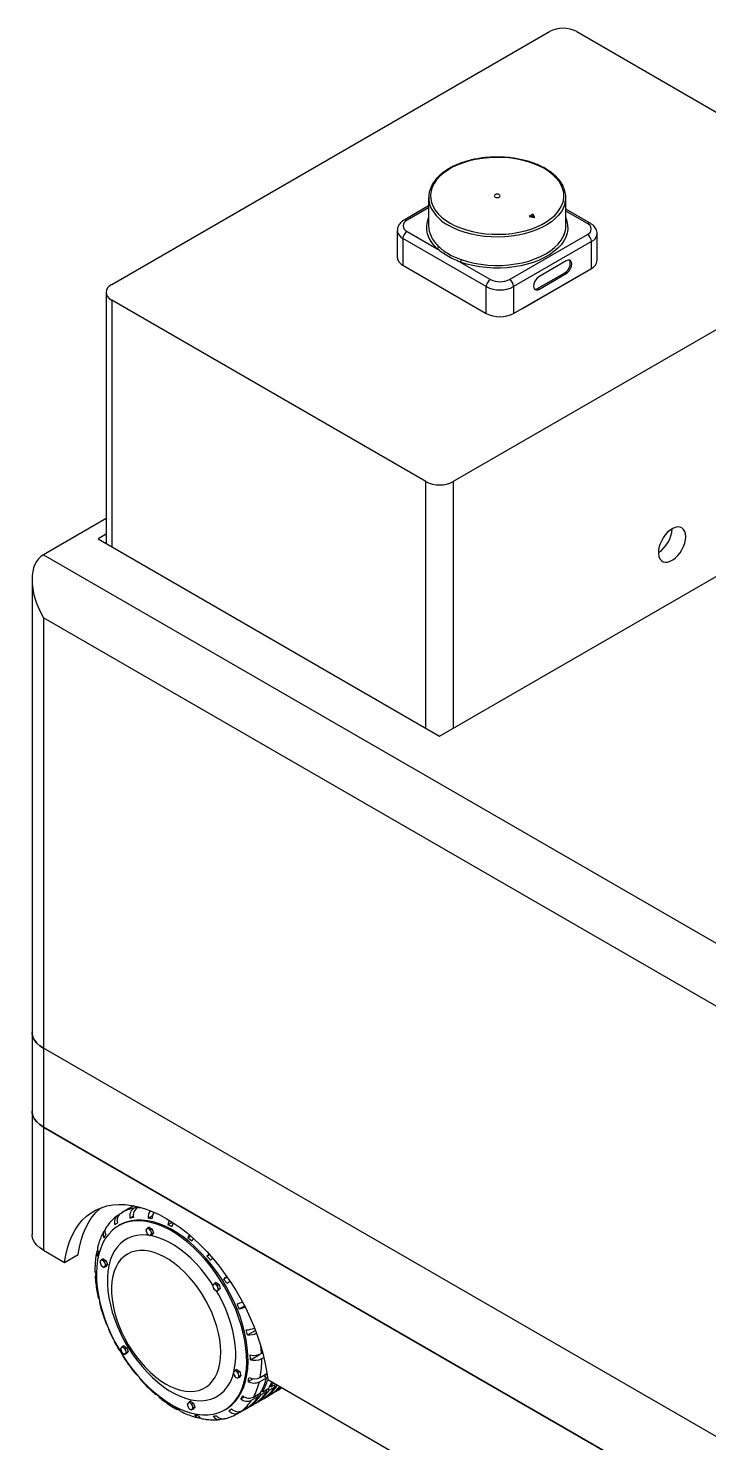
# Model space of a CAD drawing. Header units: millimetres. Extents: x 0 to 4412, y -498 to 1086.
# Drawn here: x 652.6 to 723.1, y 90.5 to 236.9 of the extents above; entities that cross this region are included whole.
import ezdxf

# ---------------------------------------------------------------- set-up
doc = ezdxf.new("R2010")
doc.units = ezdxf.units.MM
doc.header["$LTSCALE"] = 1.8

msp = doc.modelspace()

# ---------------------------------------------------------------- linework, layer by layer
at = {"color": 7, "linetype": 'Continuous', "lineweight": 30}
for p, q in [((661.2539, 210.3935), (706.5653, 236.5513)), ((709.3938, 236.5513), (741.9207, 217.7739)), ((694.063, 218.5157), (691.5293, 217.053)), ((694.063, 218.3129), (691.8292, 217.0233)), ((694.063, 219.3914), (694.063, 216.4518)), ((708.263, 216.4518), (708.263, 219.3914)), ((710.7968, 216.7264), (708.263, 218.1892)), ((704.8929, 217.6464), (704.4687, 217.4015)), ((704.4687, 217.4015), (705.0482, 217.3118)), ((704.8929, 217.4831), (704.6918, 217.367)), ((705.0482, 217.3118), (704.8929, 217.6464)), ((704.8929, 217.4831), (704.8929, 217.6464)), ((704.9666, 217.3245), (704.8929, 217.4831)), ((710.4968, 216.6967), (708.263, 217.9863)), ((690.8192, 215.9619), (690.8192, 213.1857)), ((691.8292, 215.8803), (694.9426, 214.083)), ((741.9207, 216.1411), (696.6093, 189.9833)), ((702.4358, 210.9002), (710.4968, 215.5538)), ((711.5069, 212.8591), (711.5069, 215.6353)), ((700.0317, 210.1654), (691.405, 215.1455)), ((691.405, 215.1455), (691.405, 212.3692)), ((710.9211, 214.8189), (702.8601, 210.1654)), ((710.9211, 212.0427), (710.9211, 214.8189)), ((691.405, 212.3692), (700.0317, 207.3892)), ((697.3426, 212.6975), (700.4559, 210.9002)), ((708.3048, 212.8186), (705.4764, 211.1858)), ((702.8601, 207.3892), (710.9211, 212.0427)), ((703.7086, 207.879), (710.9211, 212.0427)), ((705.335, 209.961), (708.1634, 211.5938)), ((705.4764, 209.8794), (708.3048, 211.5122)), ((708.1634, 211.5938), (708.3048, 211.5122)), ((660.6681, 209.5771), (660.6681, 183.5738)), ((700.0317, 207.3892), (700.0317, 210.1654)), ((702.8601, 210.1654), (702.8601, 207.3892)), ((705.335, 209.961), (705.4764, 209.8794)), ((693.7808, 189.9833), (661.2539, 208.7607)), ((661.2539, 208.7607), (661.2539, 183.2357)), ((693.7808, 164.4583), (693.7808, 189.9833)), ((696.6093, 189.9833), (696.6093, 164.4583)), ((660.6681, 186.1631), (654.1829, 182.4192)), ((660.6681, 184.5303), (659.8397, 184.0521)), ((695.1951, 163.6419), (732.9678, 185.4476)), ((659.8397, 184.0521), (695.1951, 163.6419)), ((654.1829, 182.4192), (772.9768, 113.841)), ((653.0113, 179.8298), (653.0113, 132.9861)), ((654.1829, 175.8875), (654.1829, 131.3533)), ((770.1484, 108.942), (654.1829, 175.8875)), ((653.0113, 132.9861), (653.0113, 124.8207)), ((775.8052, 61.1422), (654.1829, 131.3533)), ((775.8052, 61.1422), (654.1829, 131.3533)), ((654.1829, 131.3533), (654.1829, 123.1879)), ((653.0113, 124.8207), (653.0113, 112.0827)), ((654.1829, 123.1879), (775.8052, 52.9768)), ((654.1829, 123.1879), (654.1829, 110.4499)), ((775.8052, 52.9768), (654.1829, 123.1879)), ((662.1895, 114.2554), (662.292, 114.3171)), ((663.039, 114.7483), (662.3036, 114.3238)), ((663.5385, 115.0367), (663.2653, 114.879)), ((663.5465, 114.7913), (663.8549, 114.9693)), ((663.9208, 114.8516), (664.0445, 114.923)), ((661.8899, 114.0495), (662.0364, 114.1341)), ((662.0965, 113.0496), (661.9551, 112.9679)), ((663.1494, 113.7684), (663.4905, 113.9653)), ((664.9842, 112.7456), (664.8798, 112.6406)), ((665.1493, 112.8409), (664.9842, 112.7456)), ((665.0146, 113.77), (665.4672, 114.0313)), ((665.1493, 112.8409), (665.4601, 112.6308)), ((667.0579, 113.0746), (667.5221, 113.3425)), ((664.8798, 112.6406), (664.8058, 112.5531)), ((664.8058, 112.5531), (664.8568, 112.3431)), ((664.8568, 112.3431), (664.9382, 112.1506)), ((665.4141, 112.0358), (665.249, 111.9405)), ((665.249, 111.9405), (665.323, 112.0279)), ((665.4601, 112.6308), (665.295, 112.5355)), ((665.346, 112.3254), (665.295, 112.5355)), ((665.323, 112.0279), (665.4274, 112.1329)), ((665.4274, 112.1329), (665.346, 112.3254)), ((665.5925, 112.2283), (665.4141, 112.0358)), ((665.5925, 112.2283), (665.4274, 112.1329)), ((665.4601, 112.6308), (665.5925, 112.2283)), ((669.1401, 111.7295), (669.4366, 111.9007)), ((654.1829, 110.4499), (656.3777, 109.1828)), ((656.3777, 109.1828), (657.7919, 109.9992)), ((671.1193, 109.8265), (671.385, 109.9798)), ((660.0374, 109.2765), (660.0884, 109.0664)), ((660.0884, 109.0664), (660.1698, 108.8739)), ((660.1698, 108.8739), (660.3099, 108.7601)), ((660.3809, 109.5643), (660.2158, 109.469)), ((660.356, 109.3551), (660.2158, 109.469)), ((660.3099, 108.7601), (660.4805, 108.6639)), ((660.5266, 109.2589), (660.356, 109.3551)), ((660.3809, 109.5643), (660.6917, 109.3542)), ((660.6456, 108.7592), (660.4805, 108.6639)), ((660.6917, 109.3542), (660.5266, 109.2589)), ((660.5775, 109.0488), (660.5266, 109.2589)), ((660.6589, 108.8563), (660.5775, 109.0488)), ((660.824, 108.9516), (660.6456, 108.7592)), ((660.824, 108.9516), (660.6589, 108.8563)), ((660.6917, 109.3542), (660.824, 108.9516)), ((671.7858, 106.8998), (671.7118, 106.8123)), ((671.8902, 107.0048), (671.7858, 106.8998)), ((672.0553, 107.1001), (671.8902, 107.0048)), ((672.0304, 106.891), (671.8902, 107.0048)), ((672.201, 106.7947), (672.0304, 106.891)), ((672.0553, 107.1001), (672.3661, 106.89)), ((672.3661, 106.89), (672.201, 106.7947)), ((672.3661, 106.89), (672.4985, 106.4875)), ((672.8607, 107.4952), (673.196, 107.6887)), ((671.8442, 106.4098), (671.9844, 106.296)), ((671.9844, 106.296), (672.155, 106.1997)), ((672.3201, 106.295), (672.155, 106.1997)), ((672.155, 106.1997), (672.229, 106.2872)), ((672.229, 106.2872), (672.3334, 106.3922)), ((672.4985, 106.4875), (672.3201, 106.295)), ((672.4985, 106.4875), (672.3334, 106.3922)), ((674.4708, 104.3573), (675.0117, 104.6696)), ((675.3057, 101.668), (676.135, 102.1468)), ((662.2489, 100.3466), (662.175, 100.2591)), ((662.3534, 100.4516), (662.2489, 100.3466)), ((662.3073, 99.8566), (662.4475, 99.7428)), ((662.5185, 100.5469), (662.3534, 100.4516)), ((662.4935, 100.3378), (662.3534, 100.4516)), ((662.4475, 99.7428), (662.6181, 99.6465)), ((662.6641, 100.2415), (662.4935, 100.3378)), ((662.5185, 100.5469), (662.8292, 100.3368)), ((662.7832, 99.7418), (662.6181, 99.6465)), ((662.6181, 99.6465), (662.6921, 99.7339)), ((662.8292, 100.3368), (662.6641, 100.2415)), ((662.6921, 99.7339), (662.7965, 99.839)), ((662.9616, 99.9343), (662.7832, 99.7418)), ((662.9616, 99.9343), (662.7965, 99.839)), ((662.8292, 100.3368), (662.9616, 99.9343)), ((675.6175, 99.1064), (676.5642, 99.6529)), ((676.7668, 99.7451), (676.884, 99.8128)), ((674.1929, 98.0828), (674.0278, 97.9874)), ((674.1929, 98.0828), (674.5037, 97.8727)), ((676.7869, 99.221), (677.0006, 99.3444)), ((673.8494, 97.795), (673.9004, 97.5849)), ((673.9004, 97.5849), (673.9818, 97.3924)), ((673.9818, 97.3924), (674.1219, 97.2786)), ((674.168, 97.8736), (674.0278, 97.9874)), ((674.1219, 97.2786), (674.2925, 97.1824)), ((674.3386, 97.7774), (674.168, 97.8736)), ((674.4576, 97.2777), (674.2925, 97.1824)), ((674.5037, 97.8727), (674.3386, 97.7774)), ((674.3895, 97.5673), (674.3386, 97.7774)), ((674.4709, 97.3748), (674.3895, 97.5673)), ((674.636, 97.4701), (674.4576, 97.2777)), ((674.636, 97.4701), (674.4709, 97.3748)), ((674.5037, 97.8727), (674.636, 97.4701)), ((675.3848, 96.847), (675.9012, 97.1452)), ((676.5398, 96.8217), (677.2752, 97.2462)), ((676.6352, 97.2676), (677.3227, 97.6645)), ((677.0039, 97.4804), (677.2752, 97.2462)), ((677.3441, 97.5127), (677.2301, 97.6111)), ((677.4015, 97.0461), (751.0296, 54.5415)), ((674.6236, 95.0439), (674.9944, 95.258)), ((675.7314, 94.9069), (676.4668, 95.3314)), ((675.9359, 95.2443), (676.6713, 95.6688)), ((676.3444, 95.4801), (676.4668, 95.3314)), ((676.5266, 94.8579), (677.1488, 95.2171)), ((676.6931, 95.462), (676.5707, 95.6107)), ((676.6931, 95.462), (677.3153, 95.8213)), ((676.7985, 95.9121), (676.8975, 95.7994)), ((676.8975, 95.7994), (677.5198, 96.1587)), ((676.9614, 95.0735), (677.5836, 95.4327)), ((677.0755, 95.1419), (677.061, 95.1664)), ((677.0755, 95.1419), (677.6978, 95.5011)), ((677.1929, 95.97), (677.3153, 95.8213)), ((677.3533, 95.3822), (677.3751, 95.3478)), ((677.3751, 95.3478), (677.9973, 95.707)), ((677.5416, 95.9519), (677.4192, 96.1006)), ((677.5416, 95.9519), (678.1639, 96.3111)), ((677.5836, 95.4327), (677.6978, 95.5011)), ((677.647, 96.402), (677.7461, 96.2893)), ((677.6832, 95.5257), (677.6978, 95.5011)), ((677.7461, 96.2893), (678.2292, 96.5682)), ((677.8099, 95.5633), (678.5453, 95.9879)), ((677.924, 95.6318), (677.9095, 95.6563)), ((677.924, 95.6318), (678.6594, 96.0563)), ((678.0415, 96.4598), (678.1639, 96.3111)), ((678.2018, 95.8721), (678.2236, 95.8376)), ((678.2236, 95.8376), (678.8592, 96.2045)), ((678.3901, 96.4417), (678.3375, 96.5057)), ((678.3901, 96.4417), (678.4192, 96.4585)), ((678.5449, 95.9876), (678.6594, 96.0563)), ((669.1549, 94.6058), (669.081, 94.5184)), ((669.081, 94.5184), (669.1319, 94.3083)), ((669.1319, 94.3083), (669.2133, 94.1158)), ((669.2594, 94.7108), (669.1549, 94.6058)), ((669.4245, 94.8061), (669.2594, 94.7108)), ((669.4245, 94.8061), (669.7352, 94.5961)), ((669.6892, 94.0011), (669.5241, 93.9057)), ((669.5241, 93.9057), (669.5981, 93.9932)), ((669.7352, 94.5961), (669.5701, 94.5007)), ((669.6211, 94.2907), (669.5701, 94.5007)), ((669.5981, 93.9932), (669.7025, 94.0982)), ((669.7025, 94.0982), (669.6211, 94.2907)), ((669.8676, 94.1935), (669.6892, 94.0011)), ((669.8676, 94.1935), (669.7025, 94.0982)), ((669.7352, 94.5961), (669.8676, 94.1935)), ((672.9542, 93.9148), (673.0956, 93.9965)), ((673.3856, 93.8199), (673.6884, 93.9947)), ((674.3027, 93.5386), (675.0381, 93.9632)), ((674.4168, 93.6071), (675.1522, 94.0316)), ((674.7164, 93.8129), (675.4517, 94.2375)), ((675.0381, 93.9632), (675.1522, 94.0316)), ((675.1377, 94.0561), (675.1522, 94.0316)), ((675.2643, 94.0938), (675.8866, 94.453)), ((675.3784, 94.1622), (675.3639, 94.1868)), ((675.3784, 94.1622), (676.0007, 94.5214)), ((675.6562, 94.4025), (675.678, 94.3681)), ((675.678, 94.3681), (676.3003, 94.7273)), ((675.8866, 94.453), (676.0007, 94.5214)), ((675.9862, 94.546), (676.0007, 94.5214)), ((676.1129, 94.5836), (676.7351, 94.9429)), ((676.227, 94.6521), (676.2125, 94.6766)), ((676.227, 94.6521), (676.8492, 95.0113)), ((676.5047, 94.8924), (676.5266, 94.8579)), ((676.7351, 94.9429), (676.8492, 95.0113)), ((676.8347, 95.0358), (676.8492, 95.0113)), ((674.4168, 93.6071), (674.3141, 93.5453))]:
    msp.add_line(p, q, dxfattribs=at)
at = {"color": 7, "linetype": 'Continuous', "lineweight": 30, "flags": 128}
for points in [[(696.284, 216.7381), (696.8026, 216.4676), (697.366, 216.2288), (697.9684, 216.0241), (698.6035, 215.8556), (699.2649, 215.7251), (699.9457, 215.6339), (700.6391, 215.5829), (701.3378, 215.5727), (702.0348, 215.6033), (702.7228, 215.6745), (703.3948, 215.7855), (704.0439, 215.9352), (704.6634, 216.122), (705.247, 216.3441), (705.7887, 216.599), (706.2829, 216.8844), (706.7246, 217.1971), (707.1093, 217.534), (707.4329, 217.8916), (707.6922, 218.2664), (707.8844, 218.6543), (708.0078, 219.0515), (708.0608, 219.4538), (708.0431, 219.8572), (707.9548, 220.2574), (707.7968, 220.6505), (707.5707, 221.0323), (707.2789, 221.3989), (706.9243, 221.7467), (706.5106, 222.0719), (706.0421, 222.3713), (705.5234, 222.6418), (704.9601, 222.8806), (704.3577, 223.0853), (703.7226, 223.2538), (703.0612, 223.3843), (702.3803, 223.4755), (701.687, 223.5265), (700.9882, 223.5367), (700.2913, 223.5061), (699.6033, 223.4349), (698.9313, 223.3239), (698.2822, 223.1742), (697.6627, 222.9874), (697.0791, 222.7653), (696.5374, 222.5104), (696.0431, 222.225), (695.6014, 221.9123), (695.2168, 221.5754), (694.8932, 221.2178), (694.6339, 220.843), (694.4416, 220.4551), (694.3183, 220.0579), (694.2653, 219.6556), (694.283, 219.2522), (694.3713, 218.852), (694.5293, 218.4589), (694.7553, 218.0771), (695.0472, 217.7105), (695.4017, 217.3627), (695.8154, 217.0375), (696.284, 216.7381)], [(700.9509, 219.4322), (701.0482, 219.3947), (701.163, 219.3815), (701.2778, 219.3947), (701.3752, 219.4322), (701.4402, 219.4884), (701.463, 219.5547), (701.4402, 219.621), (701.3752, 219.6772), (701.2778, 219.7147), (701.163, 219.7279), (701.0482, 219.7147), (700.9509, 219.6772), (700.8859, 219.621), (700.863, 219.5547), (700.8859, 219.4884), (700.9509, 219.4322)], [(708.0095, 218.3059), (707.8041, 217.9416), (707.521, 217.5671), (707.1748, 217.2107), (706.7688, 216.876), (706.3071, 216.5663), (705.7943, 216.2847), (705.2354, 216.0339), (704.6361, 215.8165), (704.0023, 215.6346), (703.3402, 215.4901), (702.6565, 215.3844), (701.958, 215.3184), (701.2515, 215.293), (700.5442, 215.3082), (699.8431, 215.3641), (699.155, 215.46), (698.4869, 215.5949), (697.8454, 215.7676), (697.2369, 215.9763), (696.6674, 216.219), (696.1426, 216.4931)], [(694.9426, 214.083), (694.5955, 214.4487), (694.3127, 214.8323), (694.097, 215.2302), (693.9504, 215.6385), (693.8744, 216.0531), (693.8698, 216.47), (693.9366, 216.8852), (694.063, 217.2682)], [(708.263, 217.2682), (708.3757, 216.9386), (708.4516, 216.524), (708.4563, 216.1071), (708.3895, 215.6919), (708.252, 215.2826), (708.0451, 214.8831), (707.7709, 214.4974), (707.432, 214.1292), (707.0317, 213.7822), (706.5739, 213.4597), (706.0633, 213.1649), (705.5046, 212.9006), (704.9034, 212.6696), (704.2657, 212.4739), (703.5975, 212.3156), (702.9056, 212.1962), (702.1965, 212.1168), (701.4774, 212.0782), (700.7552, 212.0809), (700.037, 212.1248), (699.3298, 212.2094), (698.6405, 212.3339), (697.9759, 212.4972), (697.3426, 212.6975)], [(697.4473, 212.9592), (698.0876, 212.7576), (698.7604, 212.5949), (699.4586, 212.473), (700.1748, 212.393), (700.9014, 212.3559), (701.6307, 212.362), (702.3551, 212.4113), (703.067, 212.5032), (703.7587, 212.6368), (704.4231, 212.8107), (705.053, 213.023), (705.6419, 213.2715), (706.1835, 213.5536), (706.6721, 213.8663), (707.1026, 214.2062), (707.4703, 214.5699), (707.7715, 214.9534), (708.003, 215.3527), (708.0842, 215.5376)], [(708.1634, 211.5938), (708.3382, 211.7267), (708.4959, 211.9105), (708.621, 212.1273), (708.7014, 212.3558), (708.7291, 212.5736), (708.7014, 212.7595), (708.6278, 212.8882)], [(708.3048, 211.5122), (708.4796, 211.6451), (708.6373, 211.8289), (708.7625, 212.0456), (708.8428, 212.2741), (708.8705, 212.492), (708.8428, 212.6778), (708.7625, 212.8136), (708.6373, 212.8858), (708.4796, 212.8876), (708.3048, 212.8186)], [(705.4764, 211.1858), (705.3016, 211.0529), (705.1439, 210.8691), (705.0187, 210.6524), (704.9384, 210.4239), (704.9107, 210.206), (704.9384, 210.0202), (705.0187, 209.8844), (705.1439, 209.8122), (705.3016, 209.8104), (705.4764, 209.8794)], [(661.2539, 210.3935), (661.0052, 210.2186), (660.8204, 210.019), (660.7066, 209.8024), (660.6681, 209.5771), (660.7066, 209.3519), (660.8204, 209.1353), (661.0052, 208.9357), (661.2539, 208.7607)], [(705.012, 209.8915), (705.1602, 209.8921), (705.335, 209.961)], [(720.6792, 184.2816), (720.6536, 184.5759), (720.5779, 184.8301), (720.4547, 185.0349), (720.2885, 185.183), (720.0853, 185.269), (719.8525, 185.2899), (719.5984, 185.2447), (719.3323, 185.1353), (719.0637, 184.9655), (718.8024, 184.7415), (718.5579, 184.4713), (718.3389, 184.1648), (718.1533, 183.833), (718.008, 183.4879), (717.908, 183.142), (717.8572, 182.8077), (717.8572, 182.4973), (717.908, 182.2218), (718.008, 181.9912), (718.1533, 181.814), (718.3389, 181.6964), (718.5579, 181.6427), (718.8024, 181.6549), (719.0637, 181.7326), (719.3323, 181.8728), (719.5984, 182.0706), (719.8525, 182.3189), (720.0853, 182.6085), (720.2885, 182.9291), (720.4547, 183.2691), (720.5779, 183.6162), (720.6536, 183.9578), (720.6792, 184.2816)], [(654.1829, 131.3533), (653.8091, 131.6023), (653.5006, 131.8795), (653.2635, 132.1792), (653.1027, 132.4953), (653.0215, 132.8214), (653.0113, 132.9861)], [(653.0113, 132.9861), (653.0215, 132.8214), (653.1027, 132.4953), (653.2635, 132.1792), (653.5006, 131.8795), (653.8091, 131.6023), (654.1829, 131.3533)], [(653.0113, 124.8207), (653.0215, 124.656), (653.1027, 124.3299), (653.2635, 124.0138), (653.5006, 123.7141), (653.8091, 123.4369), (654.1829, 123.1879)], [(654.1829, 123.1879), (653.8091, 123.4369), (653.5006, 123.7141), (653.2635, 124.0138), (653.1027, 124.3299), (653.0215, 124.656), (653.0113, 124.8207)], [(656.3777, 109.1828), (656.499, 109.939), (656.6689, 110.6556), (656.8867, 111.3292), (657.1513, 111.9568), (657.4615, 112.5353), (657.8158, 113.062), (658.2127, 113.5346), (658.6501, 113.9507), (659.1261, 114.3085), (659.6384, 114.6062), (660.1847, 114.8425), (660.7623, 115.0162), (661.3687, 115.1266), (662.0009, 115.1731), (662.6559, 115.1555), (663.3308, 115.0739), (664.0224, 114.9287), (664.7274, 114.7205), (665.4424, 114.4504), (666.1643, 114.1195), (666.8896, 113.7295), (667.6148, 113.2821), (668.3367, 112.7795), (669.0518, 112.2241), (669.7568, 111.6183), (670.4483, 110.9651), (671.1232, 110.2675), (671.7783, 109.5287), (672.4105, 108.7523), (673.0168, 107.9419), (673.5945, 107.1012), (674.1407, 106.2342), (674.6531, 105.3449), (675.1291, 104.4376), (675.5665, 103.5164), (675.9633, 102.5858), (676.3176, 101.6499), (676.6278, 100.7132), (676.8924, 99.7802), (677.1102, 98.8551), (677.2802, 97.9423), (677.4015, 97.0461)], [(657.7919, 109.9992), (657.9132, 110.7554), (658.0831, 111.472), (658.3009, 112.1456), (658.5655, 112.7732), (658.8757, 113.3517), (659.2301, 113.8785), (659.6269, 114.351), (660.0643, 114.7671), (660.1307, 114.8224)], [(663.9208, 114.8516), (664.1125, 114.8705), (664.2155, 114.8776)], [(673.1981, 94.0687), (673.6015, 94.3891), (673.9651, 94.7682), (674.2864, 95.2036), (674.5635, 95.6924), (674.7944, 96.2315), (674.9778, 96.8173), (675.1123, 97.446), (675.1972, 98.1137), (675.2319, 98.8159), (675.2161, 99.5481), (675.1501, 100.3056), (675.034, 101.0834), (674.8689, 101.8764), (674.6556, 102.6797), (674.3957, 103.4878), (674.0907, 104.2957), (673.7427, 105.098), (673.354, 105.8896), (672.9269, 106.6653), (672.4644, 107.4201), (671.9694, 108.1491), (671.4451, 108.8476), (670.8949, 109.511), (670.3224, 110.135), (669.7313, 110.7156), (669.1255, 111.2491), (668.5088, 111.7319), (667.8852, 112.161), (667.2589, 112.5335), (666.6339, 112.847), (666.0141, 113.0995), (665.4038, 113.2894), (664.8067, 113.4155), (664.2268, 113.4768), (663.6678, 113.4731), (663.1334, 113.4043), (662.627, 113.2708), (662.1519, 113.0737), (661.7112, 112.814), (661.3077, 112.4936), (660.9442, 112.1145), (660.6228, 111.6791), (660.3458, 111.1903), (660.1148, 110.6513), (659.9315, 110.0655), (659.7969, 109.4367), (659.712, 108.769), (659.6773, 108.0668), (659.6931, 107.3346), (659.7592, 106.5772), (659.8752, 105.7994), (660.0404, 105.0063), (660.2536, 104.2031), (660.5136, 103.3949), (660.8185, 102.587), (661.1665, 101.7847), (661.5553, 100.9931), (661.9823, 100.2174), (662.4449, 99.4626), (662.9399, 98.7336), (663.4642, 98.0352), (664.0144, 97.3718), (664.5869, 96.7477), (665.1779, 96.1671), (665.7838, 95.6336), (666.4005, 95.1508), (667.024, 94.7218), (667.6503, 94.3493), (668.2754, 94.0358), (668.8951, 93.7832), (669.5055, 93.5933), (670.1026, 93.4673), (670.6825, 93.406), (671.2415, 93.4097), (671.7759, 93.4785), (672.2823, 93.6119), (672.7574, 93.8091), (673.1981, 94.0687)], [(673.0956, 93.9965), (673.3395, 94.1503), (673.7429, 94.4708), (674.1065, 94.8499), (674.4279, 95.2853), (674.7049, 95.7741), (674.9359, 96.3131), (675.1192, 96.8989), (675.2538, 97.5277), (675.3387, 98.1953), (675.3733, 98.8975), (675.3576, 99.6297), (675.2915, 100.3872), (675.1755, 101.165), (675.0103, 101.9581), (674.7971, 102.7613), (674.5371, 103.5695), (674.2322, 104.3773), (673.8842, 105.1797), (673.4954, 105.9713), (673.0683, 106.747), (672.6058, 107.5018), (672.1108, 108.2308), (671.5865, 108.9292), (671.0363, 109.5926), (670.4638, 110.2167), (669.8727, 110.7973), (669.2669, 111.3307), (668.6502, 111.8136), (668.0267, 112.2426), (667.4003, 112.6151), (666.7753, 112.9286), (666.1556, 113.1812), (665.5452, 113.3711), (664.9481, 113.4971), (664.3682, 113.5584), (663.8092, 113.5547), (663.2748, 113.4859), (662.7684, 113.3525), (662.2933, 113.1553), (662.0965, 113.0496)], [(654.1829, 110.4499), (653.8091, 110.6989), (653.5006, 110.976), (653.2635, 111.2757), (653.1027, 111.5918), (653.0215, 111.918), (653.0113, 112.0827)], [(665.2346, 111.9577), (664.9008, 112.002), (664.3756, 112.0211), (663.8739, 111.975), (663.3995, 111.8639), (662.9559, 111.6887), (662.5466, 111.4507), (662.1746, 111.1518), (661.8428, 110.7942), (661.5537, 110.3807), (661.3095, 109.9143), (661.1121, 109.3987), (660.963, 108.8377), (660.8632, 108.2356), (660.8137, 107.5971), (660.8146, 106.927), (660.8661, 106.2303), (660.9678, 105.5124), (661.1188, 104.7787), (661.318, 104.0348), (661.564, 103.2865), (661.8547, 102.5393), (662.1881, 101.799), (662.5616, 101.0711), (662.9723, 100.3614), (663.4171, 99.675), (663.8927, 99.0173), (664.3953, 98.3933), (664.9213, 97.8077), (665.4665, 97.265), (666.0268, 96.7693), (666.598, 96.3244), (667.1758, 95.9336), (667.7556, 95.6), (668.3332, 95.326), (668.9041, 95.1139), (669.4639, 94.965), (670.0085, 94.8807), (670.5336, 94.8616), (671.0353, 94.9077), (671.5097, 95.0188), (671.9533, 95.194), (672.3627, 95.432), (672.3627, 95.432)], [(671.7377, 106.8383), (671.4921, 107.2077), (671.0166, 107.8654), (670.5139, 108.4894), (669.988, 109.075), (669.4428, 109.6177), (668.8824, 110.1134), (668.3112, 110.5584), (667.7335, 110.9491), (667.1536, 111.2828), (666.576, 111.5567), (666.0052, 111.7689), (665.4453, 111.9177), (665.2686, 111.9518)], [(671.066, 96.2983), (671.4048, 96.5737), (671.704, 96.9066), (671.9609, 97.2941), (672.1732, 97.7327), (672.339, 98.2186), (672.457, 98.7475), (672.526, 99.3148), (672.5455, 99.9156), (672.5153, 100.5444), (672.4356, 101.1958), (672.3072, 101.8641), (672.1312, 102.5433), (671.9091, 103.2276), (671.6429, 103.9109), (671.3349, 104.5872), (670.9878, 105.2506), (670.6047, 105.8952), (670.189, 106.5153), (669.7442, 107.1056), (669.2744, 107.6608), (668.7836, 108.1761), (668.2762, 108.6468), (667.7565, 109.069), (667.2293, 109.4388), (666.699, 109.7531), (666.1704, 110.009), (665.6482, 110.2043), (665.1368, 110.3374), (664.6408, 110.4069), (664.1646, 110.4124), (663.7124, 110.3538), (663.288, 110.2315), (662.8953, 110.0467), (662.5377, 109.8009), (662.2183, 109.4965), (661.94, 109.1359), (661.7051, 108.7224), (661.5159, 108.2596), (661.3738, 107.7517), (661.2802, 107.2029), (661.2359, 106.6183), (661.2413, 106.0028), (661.2963, 105.362), (661.4004, 104.7014), (661.5528, 104.0269), (661.7521, 103.3444), (661.9965, 102.6599), (662.284, 101.9793), (662.6118, 101.3087), (662.9773, 100.654), (663.3772, 100.021), (663.8079, 99.4151), (664.2657, 98.8417), (664.7465, 98.3059), (665.2462, 97.8123), (665.7603, 97.3654), (666.2843, 96.9689), (666.8137, 96.6265), (667.3437, 96.3411), (667.8697, 96.1152), (668.387, 95.9509), (668.8913, 95.8495), (669.3779, 95.8119), (669.8426, 95.8385), (670.2814, 95.9291), (670.6904, 96.0828), (671.066, 96.2983)], [(673.8936, 97.8197), (673.9463, 98.0451), (674.046, 98.6471), (674.0956, 99.2856), (674.0946, 99.9558), (674.0431, 100.6525), (673.9415, 101.3704), (673.7904, 102.1041), (673.5912, 102.8479), (673.3453, 103.5963), (673.0545, 104.3435), (672.7211, 105.0838), (672.3477, 105.8116), (672.1098, 106.2327)], [(660.9843, 102.1917), (660.9678, 102.1958), (660.9462, 102.2129), (660.9475, 102.2401), (660.9563, 102.2566)], [(662.0679, 100.0716), (662.0617, 100.0686), (662.0489, 100.0639), (662.0577, 100.072), (662.0647, 100.077)], [(662.3768, 99.5689), (662.3706, 99.5614), (662.3652, 99.5477)], [(677.1154, 97.3841), (677.1317, 97.4419), (677.167, 97.5746)], [(677.6957, 95.4999), (677.7679, 95.5394), (677.924, 95.6318)], [(678.8125, 96.1776), (678.7645, 96.1314), (678.6594, 96.0563)], [(675.1501, 94.0303), (675.2223, 94.0699), (675.3784, 94.1622)], [(675.9987, 94.5202), (676.0709, 94.5597), (676.227, 94.6521)], [(676.8472, 95.01), (676.9194, 95.0496), (677.0755, 95.1419)]]:
    msp.add_lwpolyline(points, dxfattribs=at)
at = {"color": 7, "linetype": 'Continuous', "lineweight": 30}
for centre, radius, start, end in [((707.9795, 233.8218), 3.074, 62.609672, 117.390328), ((696.5432, 219.3916), 2.477, 154.152137, 205.455103), ((705.7805, 219.3907), 2.479, 334.049579, 24.184942), ((698.1083, 220.297), 4.2818, 207.394312, 242.672176), ((692.0461, 216.4518), 0.6113, 110.783421, 249.216579), ((691.6551, 216.7943), 0.2876, 52.746242, 115.960052), ((710.6726, 216.4514), 0.3018, 65.708221, 125.616241), ((710.28, 216.1253), 0.6113, 290.783421, 69.216579), ((691.8205, 216.0622), 1.0065, 185.805092, 245.615723), ((692.3261, 215.1036), 0.9221, 122.605478, 177.394522), ((696.5871, 216.4691), 2.5241, 180.391018, 205.80207), ((697.5105, 216.9378), 3.5596, 206.125305, 227.658866), ((705.7873, 216.4616), 2.4758, 338.08568, 359.773684), ((710, 214.777), 0.9221, 2.605478, 57.394522), ((710.5253, 215.7211), 0.9852, 293.686492, 355.094113), ((694.8552, 214.3263), 0.2585, 289.746809, 355.65815), ((691.8201, 213.2855), 1.0059, 185.694799, 245.625342), ((697.0488, 212.9668), 0.3986, 317.49337, 358.906279), ((710.506, 212.9589), 1.0059, 294.374658, 354.305201), ((710.506, 212.9589), 1.0059, 294.374658, 354.305201), ((700.9528, 210.1235), 0.9221, 122.605478, 177.394522), ((701.4459, 212.8108), 2.1518, 242.609672, 297.390328), ((701.939, 210.1235), 0.9221, 2.605478, 57.394522), ((701.4459, 212.8948), 3.074, 242.609672, 297.390328), ((701.4459, 210.1186), 3.074, 242.609672, 297.390328), ((695.1951, 192.7128), 3.074, 242.609672, 297.390328), ((716.219, 185.2236), 3.0486, 302.36168, 357.643696), ((662.662, 113.5571), 0.8431, 124.086705, 200.362925), ((664.3574, 110.75), 4.1219, 101.346303, 120.072428), ((665.0528, 111.258), 4.0296, 111.12444, 119.982813), ((664.1023, 113.9871), 0.9776, 124.646796, 192.923418), ((665.2682, 111.4094), 4.0062, 115.255123, 121.900306), ((664.4972, 114.0177), 1.0138, 124.653007, 190.94491), ((666.3105, 113.7907), 1.296, 145.206646, 180.91568), ((666.7773, 113.6514), 1.3644, 148.006261, 178.550798), ((661.2884, 112.374), 0.7352, 148.852214, 207.046989), ((662.3411, 113.3753), 0.8113, 123.787404, 202.113311), ((663.8758, 110.0448), 3.7918, 121.907897, 127.081601), ((664.0091, 109.5541), 4.3011, 96.772817, 101.529538), ((663.8933, 107.4709), 6.3982, 76.256351, 79.906465), ((668.59, 112.7925), 1.5578, 151.612232, 169.564858), ((662.6496, 104.169), 9.9369, 60.942488, 63.664113), ((669.0283, 112.5043), 1.5916, 151.237196, 167.261591), ((661.0152, 112.0551), 0.6637, 131.928192, 210.123868), ((664.6795, 109.3706), 4.847, 146.586312, 150.978771), ((665.1373, 112.471), 0.3083, 146.638879, 204.51647), ((665.436, 112.5288), 0.6083, 197.775421, 233.984943), ((664.9971, 112.4976), 0.1849, 46.494782, 129.379264), ((665.2057, 112.1708), 0.1849, 226.494782, 309.379264), ((664.7667, 112.1397), 0.6083, 17.775421, 53.984943), ((665.0654, 112.1975), 0.3083, 326.638879, 24.51647), ((670.8442, 111.0035), 1.8523, 146.689723, 156.921498), ((660.2859, 100.6625), 14.1731, 49.190294, 51.33818), ((671.3104, 110.5344), 1.9585, 144.86668, 154.097031), ((660.1806, 110.1266), 0.5044, 141.893934, 217.909215), ((660.3453, 110.5662), 0.5764, 168.266195, 214.880394), ((667.1435, 108.461), 7.4848, 166.277251, 169.564912), ((673.3507, 108.0719), 2.8386, 135.71769, 141.820701), ((657.7413, 98.0741), 17.807, 39.454193, 41.298874), ((660.3689, 109.1944), 0.3083, 146.638879, 204.51647), ((660.6676, 109.2521), 0.6083, 197.775421, 233.984943), ((660.2287, 109.221), 0.1849, 46.494782, 129.379264), ((660.4372, 108.8942), 0.1849, 226.494782, 309.379264), ((659.9983, 108.8631), 0.6083, 17.775421, 53.984943), ((660.297, 108.9209), 0.3083, 326.638879, 24.51647), ((673.968, 107.2004), 3.3061, 133.150841, 138.529984), ((659.9116, 108.2506), 0.3855, 182.834691, 225.163512), ((659.8808, 107.7292), 0.331, 136.62986, 227.872231), ((671.023, 108.1671), 11.3849, 180.955554, 183.44121), ((672.0433, 106.7302), 0.3083, 146.638879, 204.51647), ((671.9031, 106.7569), 0.1849, 46.494782, 129.379264), ((671.6727, 106.399), 0.6083, 17.775421, 53.984943), ((680.1241, 97.0405), 12.7302, 123.0536, 124.790045), ((656.3663, 97.041), 19.5282, 30.632051, 32.366675), ((698.0142, 66.1024), 47.845, 120.78596, 121.283543), ((660.0478, 105.5926), 0.2015, 195.218958, 241.449419), ((672.342, 106.788), 0.6083, 197.775421, 233.984943), ((672.1117, 106.4301), 0.1849, 226.494782, 309.379264), ((671.9714, 106.4567), 0.3083, 326.638879, 24.51647), ((660.1428, 105.0296), 0.1603, 141.692911, 242.624126), ((672.6362, 109.9949), 5.3483, 287.510504, 293.71352), ((657.1413, 97.4018), 18.6733, 21.869151, 23.656331), ((673.4042, 108.566), 4.3417, 284.220105, 292.55222), ((660.7697, 102.7929), 0.0618, 207.180937, 261.500084), ((675.1067, 104.7747), 2.5742, 271.614871, 291.397009), ((660.0902, 98.3429), 15.5746, 12.327292, 14.344302), ((675.3639, 104.0084), 2.3411, 268.576461, 292.212107), ((662.5065, 100.177), 0.3083, 146.638879, 204.51647), ((662.8052, 100.2348), 0.6083, 197.775421, 233.984943), ((662.3663, 100.2037), 0.1849, 46.494782, 129.379264), ((662.5748, 99.8769), 0.1849, 226.494782, 309.379264), ((662.1359, 99.8458), 0.6083, 17.775421, 53.984943), ((662.4346, 99.9035), 0.3083, 326.638879, 24.51647), ((675.9866, 101.2495), 1.6947, 256.761276, 297.409634), ((664.2342, 98.9165), 11.3849, 0.955554, 3.44121), ((663.6154, 98.9514), 13.1753, 3.453508, 6.574799), ((676.0571, 100.6432), 1.5984, 254.034183, 297.16367), ((666.8983, 99.0062), 9.8909, 349.876467, 1.244767), ((663.8268, 97.6484), 0.0696, 162.25022, 277.723934), ((664.2331, 97.2153), 0.1006, 168.429791, 217.318047), ((669.9532, 98.6567), 4.0254, 306.76591, 346.92619), ((674.1809, 97.7129), 0.3083, 146.638879, 204.51647), ((674.4796, 97.7706), 0.6083, 197.775421, 233.984943), ((674.0407, 97.7395), 0.1849, 46.494782, 129.379264), ((674.2492, 97.4127), 0.1849, 226.494782, 309.379264), ((673.8103, 97.3816), 0.6083, 17.775421, 53.984943), ((674.109, 97.4394), 0.3083, 326.638879, 24.51647), ((668.1137, 98.6226), 7.4848, 346.277251, 349.564912), ((675.9868, 97.9544), 1.2605, 241.468663, 296.019709), ((676.0542, 98.4471), 1.3148, 243.843202, 296.225192), ((670.3587, 98.2838), 6.3517, 331.409458, 346.69131), ((671.0941, 98.7084), 6.3517, 331.409458, 346.69131), ((671.4534, 98.7774), 6.2054, 331.3213, 343.747512), ((672.4677, 98.9531), 5.7734, 331.051229, 338.118208), ((672.8094, 99.0255), 5.6443, 331.00222, 335.916929), ((674.9713, 106.4211), 14.1731, 229.190294, 231.33818), ((665.9286, 95.7051), 0.2203, 182.957043, 278.928601), ((666.3767, 95.3779), 0.2607, 185.235461, 228.946514), ((670.5777, 97.7131), 4.847, 326.586312, 330.978771), ((675.472, 96.2197), 1.0801, 232.603732, 295.432402), ((672.7826, 97.7319), 4.3972, 307.373399, 326.913075), ((673.0089, 97.8626), 4.3972, 307.373399, 326.913075), ((673.6311, 98.2218), 4.3972, 307.373399, 326.913075), ((673.8574, 98.3524), 4.3972, 307.373399, 326.913075), ((674.4796, 98.7116), 4.3972, 307.373399, 326.913075), ((674.7059, 98.8422), 4.3972, 307.373399, 326.913075), ((675.4369, 99.083), 4.2371, 307.177221, 319.368792), ((675.7, 99.1712), 4.181, 307.12648, 316.308693), ((672.6076, 102.9146), 9.9369, 240.942488, 243.664113), ((668.1555, 94.3337), 0.3886, 195.717877, 280.279801), ((668.6223, 94.15), 0.4459, 198.435135, 242.019941), ((669.4125, 94.4363), 0.3083, 146.638879, 204.51647), ((669.7112, 94.494), 0.6083, 197.775421, 233.984943), ((669.2723, 94.4629), 0.1849, 46.494782, 129.379264), ((669.4808, 94.1361), 0.1849, 226.494782, 309.379264), ((669.0419, 94.105), 0.6083, 17.775421, 53.984943), ((669.3406, 94.1627), 0.3083, 326.638879, 24.51647), ((671.3814, 97.0388), 3.7918, 301.907897, 307.081601), ((674.0404, 94.388), 0.8669, 220.942435, 295.732563), ((674.3283, 94.6247), 0.8998, 222.76691, 295.549443), ((675.2854, 95.8477), 1.0412, 230.533832, 295.365275), ((672.0472, 97.3074), 4.3972, 307.373399, 326.913075), ((671.3639, 99.6128), 6.3982, 256.256351, 259.906465), ((670.3564, 93.6393), 0.5666, 205.236119, 279.841802), ((670.7997, 93.6063), 0.6294, 207.720347, 258.225824), ((671.2481, 97.5295), 4.3011, 276.772817, 281.529538), ((672.3571, 93.6425), 0.7139, 212.543983, 293.794966), ((672.7373, 93.7521), 0.7663, 214.763355, 279.461052)]:
    msp.add_arc(centre, radius, start, end, dxfattribs=at)
msp.add_ellipse((657.0113, 177.5203), major_axis=(-2.8285, 4.8989), ratio=0.57733463, start_param=6.28314468, end_param=7.853941, dxfattribs=at)
for points, knots in [([(708.0304, 220.4586), (708.0294, 220.4614), (707.9816, 220.5938), (707.8311, 220.8464), (707.576, 221.212), (707.2559, 221.5602), (706.8828, 221.8895), (706.4577, 222.1962), (705.9852, 222.4776), (705.4697, 222.731), (704.9161, 222.9545), (704.3293, 223.146), (703.7148, 223.304), (703.0778, 223.4273), (702.4241, 223.515), (701.7593, 223.5662), (701.0893, 223.5806), (700.42, 223.5581), (699.7572, 223.4988), (699.1068, 223.4033), (698.4744, 223.2723), (697.8656, 223.1068), (697.2857, 222.9082), (696.7398, 222.6779), (696.2329, 222.4179), (695.7693, 222.13), (695.3537, 221.8165), (694.9892, 221.4801), (694.6832, 221.1231), (694.4616, 220.8039), (694.3678, 220.5994), (694.3336, 220.5249)], [0, 0, 0, 0, 0.00076542, 0.03630985, 0.07209108, 0.10809489, 0.14426697, 0.18054343, 0.21687066, 0.25320935, 0.28953624, 0.32584385, 0.36213066, 0.39839855, 0.43465124, 0.47089335, 0.50712997, 0.54336638, 0.5796069, 0.61585629, 0.65212006, 0.68840357, 0.72471182, 0.76104881, 0.79741649, 0.83381285, 0.87022885, 0.9066352, 0.94298783, 0.97922456, 1, 1, 1, 1]), ([(691.5293, 217.053), (691.4767, 217.0206), (691.34, 216.9363), (691.1538, 216.773), (690.986, 216.5608), (690.8759, 216.329), (690.8198, 216.1243), (690.8255, 216.0002), (690.8274, 215.9589)], [0, 0, 0, 0, 0.13052747, 0.33909556, 0.53654569, 0.72496376, 0.90834101, 1, 1, 1, 1]), ([(711.4987, 215.6383), (711.5, 215.6854), (711.5035, 215.8182), (711.4404, 216.0301), (711.3232, 216.2598), (711.1533, 216.4653), (710.9726, 216.6188), (710.8436, 216.6978), (710.7968, 216.7264)], [0, 0, 0, 0, 0.10475868, 0.2955746, 0.48489152, 0.67926254, 0.88363513, 1, 1, 1, 1]), ([(697.3426, 212.6975), (697.1013, 212.7972), (696.6168, 212.9974), (695.9836, 213.3319), (695.4181, 213.7011), (695.1015, 213.9554), (694.9426, 214.083)], [0, 0, 0, 0, 0.26342498, 0.52917957, 0.76377182, 1, 1, 1, 1]), ([(695.113, 214.3068), (695.256, 214.1782), (695.5438, 213.9194), (696.0843, 213.5506), (696.7108, 213.2295), (697.2005, 213.0498), (697.4473, 212.9592)], [0, 0, 0, 0, 0.23403841, 0.47095337, 0.73341885, 1, 1, 1, 1]), ([(661.823, 114.0022), (661.7932, 113.9804), (661.6167, 113.8518), (661.3201, 113.5779), (660.9587, 113.1847), (660.7569, 112.891), (660.6617, 112.7525)], [0, 0, 0, 0, 0.06553254, 0.38773753, 0.71111463, 1, 1, 1, 1]), ([(665.1244, 112.6317), (665.0871, 112.659), (665.0372, 112.6956), (664.9949, 112.7355), (664.9842, 112.7456)], [0, 0, 0, 0, 0.7469333, 1, 1, 1, 1]), ([(660.4374, 112.3752), (660.4019, 112.315), (660.2664, 112.0852), (660.0786, 111.6422), (659.8954, 111.1383), (659.8164, 110.8046), (659.7873, 110.6819)], [0, 0, 0, 0, 0.12008313, 0.45834571, 0.80075151, 1, 1, 1, 1]), ([(664.9382, 112.1506), (664.9489, 112.1405), (664.9912, 112.1006), (665.0411, 112.064), (665.0784, 112.0367)], [0, 0, 0, 0, 0.2530667, 1, 1, 1, 1]), ([(665.0784, 112.0367), (665.1319, 112.0041), (665.1868, 111.9705), (665.2473, 111.9413), (665.249, 111.9405)], [0, 0, 0, 0, 0.97300478, 1, 1, 1, 1]), ([(665.295, 112.5355), (665.2934, 112.5363), (665.2328, 112.5655), (665.1779, 112.5991), (665.1244, 112.6317)], [0, 0, 0, 0, 0.02699522, 1, 1, 1, 1]), ([(659.6869, 110.2177), (659.6582, 110.0609), (659.5888, 109.6815), (659.5386, 109.0439), (659.5155, 108.5371), (659.5277, 108.2591), (659.5289, 108.2314)], [0, 0, 0, 0, 0.24990934, 0.60469895, 0.96054439, 1, 1, 1, 1]), ([(660.1114, 109.3639), (660.0907, 109.3408), (660.063, 109.3098), (660.0426, 109.2832), (660.0374, 109.2765)], [0, 0, 0, 0, 0.7469333, 1, 1, 1, 1]), ([(660.2158, 109.469), (660.2147, 109.468), (660.176, 109.4309), (660.1433, 109.3969), (660.1114, 109.3639)], [0, 0, 0, 0, 0.02699522, 1, 1, 1, 1]), ([(660.4805, 108.6639), (660.4857, 108.6706), (660.5062, 108.6972), (660.5338, 108.7282), (660.5545, 108.7513)], [0, 0, 0, 0, 0.2530667, 1, 1, 1, 1]), ([(660.5545, 108.7513), (660.5864, 108.7843), (660.6192, 108.8182), (660.6579, 108.8553), (660.6589, 108.8563)], [0, 0, 0, 0, 0.97300478, 1, 1, 1, 1]), ([(659.5503, 107.7072), (659.552, 107.6596), (659.5628, 107.3623), (659.63, 106.7969), (659.7291, 106.1215), (659.8232, 105.6987), (659.8583, 105.5409)], [0, 0, 0, 0, 0.06853523, 0.42757202, 0.7862701, 1, 1, 1, 1]), ([(671.7118, 106.8123), (671.7151, 106.7942), (671.7279, 106.7225), (671.7479, 106.6537), (671.7628, 106.6023)], [0, 0, 0, 0, 0.2530667, 1, 1, 1, 1]), ([(671.7628, 106.6023), (671.7872, 106.5382), (671.8122, 106.4724), (671.8434, 106.4114), (671.8442, 106.4098)], [0, 0, 0, 0, 0.97300478, 1, 1, 1, 1]), ([(672.252, 106.5847), (672.2371, 106.6361), (672.2171, 106.7049), (672.2042, 106.7766), (672.201, 106.7947)], [0, 0, 0, 0, 0.7469333, 1, 1, 1, 1]), ([(672.3334, 106.3922), (672.3325, 106.3938), (672.3014, 106.4548), (672.2763, 106.5206), (672.252, 106.5847)], [0, 0, 0, 0, 0.02699522, 1, 1, 1, 1]), ([(659.9887, 104.9877), (660.0368, 104.7998), (660.1531, 104.3466), (660.3907, 103.6247), (660.5863, 103.0701), (660.7073, 102.7856), (660.7161, 102.7649)], [0, 0, 0, 0, 0.25417056, 0.6132105, 0.97185749, 1, 1, 1, 1]), ([(660.9493, 102.2142), (660.9742, 102.1547), (661.1097, 101.8314), (661.3942, 101.2536), (661.7366, 100.595), (661.9692, 100.2063), (662.0528, 100.0665)], [0, 0, 0, 0, 0.08092507, 0.43976593, 0.79846887, 1, 1, 1, 1]), ([(662.175, 100.2591), (662.1753, 100.2572), (662.1878, 100.1855), (662.2071, 100.1163), (662.2259, 100.0491)], [0, 0, 0, 0, 0.02699522, 1, 1, 1, 1]), ([(662.2259, 100.0491), (662.2442, 99.9996), (662.2686, 99.9334), (662.2995, 99.8721), (662.3073, 99.8566)], [0, 0, 0, 0, 0.7469333, 1, 1, 1, 1]), ([(662.3683, 99.5496), (662.4836, 99.3685), (662.7544, 98.9431), (663.2172, 98.3054), (663.5713, 97.8369), (663.7636, 97.6135), (663.7722, 97.6035)], [0, 0, 0, 0, 0.26567577, 0.62434515, 0.9832383, 1, 1, 1, 1]), ([(662.7151, 100.0315), (662.6963, 100.0987), (662.677, 100.1679), (662.6645, 100.2396), (662.6641, 100.2415)], [0, 0, 0, 0, 0.97300478, 1, 1, 1, 1]), ([(662.7965, 99.839), (662.7887, 99.8545), (662.7578, 99.9157), (662.7334, 99.982), (662.7151, 100.0315)], [0, 0, 0, 0, 0.2530667, 1, 1, 1, 1]), ([(664.1558, 97.1568), (664.2029, 97.1015), (664.4333, 96.8308), (664.869, 96.3817), (665.3646, 95.8956), (665.6748, 95.6315), (665.7822, 95.5401)], [0, 0, 0, 0, 0.09216282, 0.4507645, 0.80987753, 1, 1, 1, 1]), ([(673.9234, 97.8824), (673.8971, 97.8526), (673.87, 97.822), (673.8499, 97.7957), (673.8494, 97.795)], [0, 0, 0, 0, 0.973004784, 1, 1, 1, 1]), ([(674.0278, 97.9874), (674.0181, 97.9781), (673.9796, 97.9411), (673.9474, 97.9075), (673.9234, 97.8824)], [0, 0, 0, 0, 0.2530667, 1, 1, 1, 1]), ([(674.2925, 97.1824), (674.2931, 97.1831), (674.3132, 97.2094), (674.3402, 97.24), (674.3665, 97.2698)], [0, 0, 0, 0, 0.02699522, 1, 1, 1, 1]), ([(674.3665, 97.2698), (674.3906, 97.2949), (674.4227, 97.3285), (674.4612, 97.3655), (674.4709, 97.3748)], [0, 0, 0, 0, 0.7469333, 1, 1, 1, 1]), ([(666.2081, 95.184), (666.3679, 95.0572), (666.7344, 94.7665), (667.3201, 94.3742), (667.7474, 94.1033), (667.9642, 93.9922), (667.9666, 93.991)], [0, 0, 0, 0, 0.27763881, 0.63651093, 0.99600826, 1, 1, 1, 1]), ([(668.4153, 93.761), (668.478, 93.7283), (668.7554, 93.5835), (669.2492, 93.3849), (669.7897, 93.1924), (670.1123, 93.1179), (670.2216, 93.0926)], [0, 0, 0, 0, 0.1041949, 0.46092544, 0.81720867, 1, 1, 1, 1]), ([(669.2133, 94.1158), (669.2145, 94.1147), (669.2564, 94.0747), (669.3056, 94.0379), (669.3535, 94.002)], [0, 0, 0, 0, 0.02699522, 1, 1, 1, 1]), ([(669.3995, 94.597), (669.3516, 94.6329), (669.3024, 94.6697), (669.2605, 94.7097), (669.2594, 94.7108)], [0, 0, 0, 0, 0.97300478, 1, 1, 1, 1]), ([(669.3535, 94.002), (669.3941, 93.9766), (669.4485, 93.9427), (669.5088, 93.9132), (669.5241, 93.9057)], [0, 0, 0, 0, 0.7469333, 1, 1, 1, 1]), ([(669.5701, 94.5007), (669.5549, 94.5082), (669.4945, 94.5377), (669.4401, 94.5716), (669.3995, 94.597)], [0, 0, 0, 0, 0.2530667, 1, 1, 1, 1]), ([(670.6724, 92.9953), (670.8351, 92.9675), (671.2057, 92.9043), (671.7702, 92.8842), (672.1973, 92.8912), (672.4135, 92.9273), (672.4378, 92.9313)], [0, 0, 0, 0, 0.27013442, 0.61549116, 0.95677656, 1, 1, 1, 1]), ([(672.8623, 92.9997), (672.8861, 93.0034), (673.0972, 93.0361), (673.4745, 93.1569), (673.9378, 93.3344), (674.2045, 93.4894), (674.3127, 93.5523)], [0, 0, 0, 0, 0.045537765, 0.403914757, 0.75807804, 1, 1, 1, 1])]:
    msp.add_open_spline(points, degree=3, knots=knots, dxfattribs=at)

doc.saveas('drawing.dxf')
